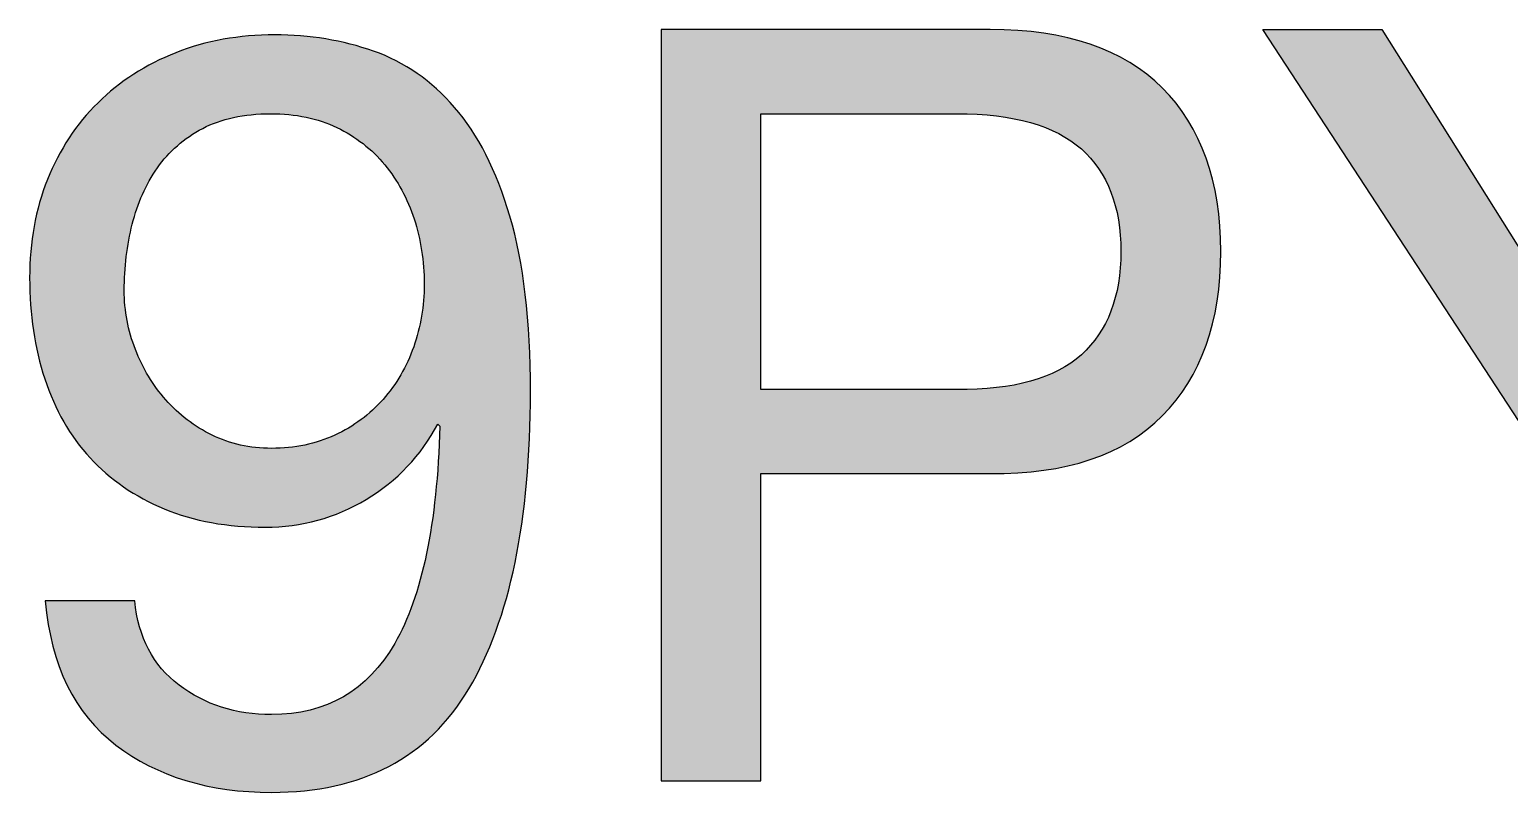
# Paper-space layout 'A2mask' of a CAD drawing. Extents: x 0 to 564, y 0 to 393.
# Drawn here: x 469.22 to 473.276, y 41.415 to 43.506 of the extents above; entities that cross this region are included whole.
import ezdxf
from ezdxf.enums import TextEntityAlignment as Align

# ---------------------------------------------------------------- set-up
doc = ezdxf.new("R2010")
doc.units = 0
doc.layers.get('0').update_dxf_attribs({"linetype": 'CONTINUOUS'})
doc.layers.get('Defpoints').update_dxf_attribs({"linetype": 'CONTINUOUS'})
doc.layers.add('JPP_Mask', color=7, linetype='CONTINUOUS')
doc.styles.add('JPP', font='arial.ttf')

# ---------------------------------------------------------------- blocks, each defined once
blk = doc.blocks.new('A2mask')
at = {"true_color": 0x004a91}
h = blk.add_hatch(color=154, dxfattribs=at)
edge = h.paths.add_edge_path()
edge.add_spline(control_points=[(470.5923, 42.5134), (470.5923, 42.7079), (470.5735, 42.868), (470.536, 42.9939), (470.4986, 43.1198), (470.4482, 43.2192), (470.3846, 43.2923)], knot_values=[16, 16, 16, 16, 17, 17, 17, 18, 18, 18, 18], degree=3, periodic=0)
edge.add_spline(control_points=[(470.3846, 43.2923), (470.3213, 43.3653), (470.2471, 43.4167), (470.1626, 43.4465), (470.0781, 43.4763), (469.9876, 43.4912), (469.8915, 43.4912)], knot_values=[14, 14, 14, 14, 15, 15, 15, 16, 16, 16, 16], degree=3, periodic=0)
edge.add_spline(control_points=[(469.8915, 43.4912), (469.7935, 43.4912), (469.703, 43.475), (469.6205, 43.4422)], knot_values=[13, 13, 13, 13, 14, 14, 14, 14], degree=3, periodic=0)
edge.add_spline(control_points=[(469.6205, 43.4422), (469.5377, 43.4096), (469.4664, 43.3638), (469.4071, 43.3052)], knot_values=[12, 12, 12, 12, 13, 13, 13, 13], degree=3, periodic=0)
edge.add_spline(control_points=[(469.4071, 43.3052), (469.3475, 43.2467), (469.3014, 43.1765), (469.2686, 43.0946)], knot_values=[11, 11, 11, 11, 12, 12, 12, 12], degree=3, periodic=0)
edge.add_spline(control_points=[(469.2686, 43.0946), (469.2358, 43.0131), (469.2196, 42.923), (469.2196, 42.8252)], knot_values=[10, 10, 10, 10, 11, 11, 11, 11], degree=3, periodic=0)
edge.add_spline(control_points=[(469.2196, 42.8252), (469.2196, 42.7252), (469.2335, 42.6327), (469.2613, 42.5482), (469.2891, 42.4637), (469.3306, 42.3915), (469.3852, 42.3318)], knot_values=[8, 8, 8, 8, 9, 9, 9, 10, 10, 10, 10], degree=3, periodic=0)
edge.add_spline(control_points=[(469.3852, 42.3318), (469.4402, 42.2722), (469.5078, 42.2255), (469.5887, 42.192)], knot_values=[7, 7, 7, 7, 8, 8, 8, 8], degree=3, periodic=0)
edge.add_spline(control_points=[(469.5887, 42.192), (469.6695, 42.1582), (469.7617, 42.1416), (469.8657, 42.1416)], knot_values=[6, 6, 6, 6, 7, 7, 7, 7], degree=3, periodic=0)
edge.add_spline(control_points=[(469.8657, 42.1416), (469.9654, 42.1416), (470.0579, 42.1672), (470.1424, 42.2179)], knot_values=[5, 5, 5, 5, 6, 6, 6, 6], degree=3, periodic=0)
edge.add_spline(control_points=[(470.1424, 42.2179), (470.2269, 42.2689), (470.2925, 42.3378), (470.3385, 42.4243)], knot_values=[4, 4, 4, 4, 5, 5, 5, 5], degree=3, periodic=0)
edge.add_spline(control_points=[(470.3385, 42.4243), (470.3385, 42.4243), (470.3442, 42.4183), (470.3442, 42.4183)], knot_values=[3.00001, 3.00001, 3.00001, 3.00001, 4, 4, 4, 4], degree=3, periodic=0)
edge.add_spline(control_points=[(470.3442, 42.4183), (470.3365, 42.1513), (470.2955, 41.9528), (470.2202, 41.8229)], knot_values=[2, 2, 2, 2, 3, 3, 3, 3], degree=3, periodic=0)
edge.add_spline(control_points=[(470.2202, 41.8229), (470.1454, 41.693), (470.0327, 41.628), (469.8829, 41.628)], knot_values=[1, 1, 1, 1, 2, 2, 2, 2], degree=3, periodic=0)
edge.add_spline(control_points=[(469.8829, 41.628), (469.7848, 41.628), (469.7004, 41.6552), (469.6291, 41.7089)], knot_values=[0, 0, 0, 0, 1, 1, 1, 1], degree=3, periodic=0)
edge.add_spline(control_points=[(469.6291, 41.7089), (469.5579, 41.7626), (469.5174, 41.8398), (469.5078, 41.9395)], knot_values=[23, 23, 23, 23, 24, 24, 24, 24], degree=3, periodic=0)
edge.add_spline(control_points=[(469.5078, 41.9395), (469.5078, 41.9395), (469.2626, 41.9395), (469.2626, 41.9395), (469.2782, 41.7626), (469.3425, 41.631), (469.4561, 41.5445)], knot_values=[21, 21, 21, 21, 22, 22, 22, 23, 23, 23, 23], degree=3, periodic=0)
edge.add_spline(control_points=[(469.4561, 41.5445), (469.5695, 41.4581), (469.7116, 41.4147), (469.8829, 41.4147)], knot_values=[20, 20, 20, 20, 21, 21, 21, 21], degree=3, periodic=0)
edge.add_spline(control_points=[(469.8829, 41.4147), (470.1308, 41.4147), (470.311, 41.5094), (470.4237, 41.699)], knot_values=[19, 19, 19, 19, 20, 20, 20, 20], degree=3, periodic=0)
edge.add_spline(control_points=[(470.4237, 41.699), (470.536, 41.8882), (470.5923, 42.1599), (470.5923, 42.5134)], knot_values=[18, 18, 18, 18, 19, 19, 19, 19], degree=3, periodic=0)
edge = h.paths.add_edge_path(flags=16)
edge.add_spline(control_points=[(470.2723, 42.636), (470.253, 42.5813), (470.2252, 42.5333), (470.1884, 42.4919)], knot_values=[13, 13, 13, 13, 14, 14, 14, 14], degree=3, periodic=0)
edge.add_spline(control_points=[(470.1884, 42.4919), (470.152, 42.4505), (470.1079, 42.418), (470.0559, 42.3938)], knot_values=[12, 12, 12, 12, 13, 13, 13, 13], degree=3, periodic=0)
edge.add_spline(control_points=[(470.0559, 42.3938), (470.0039, 42.3699), (469.9462, 42.3577), (469.8829, 42.3577)], knot_values=[11, 11, 11, 11, 12, 12, 12, 12], degree=3, periodic=0)
edge.add_spline(control_points=[(469.8829, 42.3577), (469.8233, 42.3577), (469.7689, 42.3699), (469.7199, 42.3938)], knot_values=[10, 10, 10, 10, 11, 11, 11, 11], degree=3, periodic=0)
edge.add_spline(control_points=[(469.7199, 42.3938), (469.6709, 42.418), (469.6284, 42.4501), (469.593, 42.4906), (469.5575, 42.531), (469.5297, 42.577), (469.5095, 42.6291)], knot_values=[8, 8, 8, 8, 9, 9, 9, 10, 10, 10, 10], degree=3, periodic=0)
edge.add_spline(control_points=[(469.5095, 42.6291), (469.4893, 42.6808), (469.479, 42.7348), (469.479, 42.7904)], knot_values=[7, 7, 7, 7, 8, 8, 8, 8], degree=3, periodic=0)
edge.add_spline(control_points=[(469.479, 42.7904), (469.479, 42.854), (469.4863, 42.9144), (469.5009, 42.972)], knot_values=[6, 6, 6, 6, 7, 7, 7, 7], degree=3, periodic=0)
edge.add_spline(control_points=[(469.5009, 42.972), (469.5151, 43.0297), (469.5383, 43.0814), (469.5698, 43.1264)], knot_values=[5, 5, 5, 5, 6, 6, 6, 6], degree=3, periodic=0)
edge.add_spline(control_points=[(469.5698, 43.1264), (469.6016, 43.1718), (469.643, 43.2076), (469.6941, 43.2348)], knot_values=[4, 4, 4, 4, 5, 5, 5, 5], degree=3, periodic=0)
edge.add_spline(control_points=[(469.6941, 43.2348), (469.7448, 43.2613), (469.807, 43.275), (469.8799, 43.275)], knot_values=[3, 3, 3, 3, 4, 4, 4, 4], degree=3, periodic=0)
edge.add_spline(control_points=[(469.8799, 43.275), (469.9492, 43.275), (470.0098, 43.2626), (470.0619, 43.2374)], knot_values=[2, 2, 2, 2, 3, 3, 3, 3], degree=3, periodic=0)
edge.add_spline(control_points=[(470.0619, 43.2374), (470.1135, 43.2122), (470.1573, 43.1784), (470.1931, 43.135)], knot_values=[1, 1, 1, 1, 2, 2, 2, 2], degree=3, periodic=0)
edge.add_spline(control_points=[(470.1931, 43.135), (470.2285, 43.092), (470.2554, 43.0423), (470.2736, 42.9866)], knot_values=[0, 0, 0, 0, 1, 1, 1, 1], degree=3, periodic=0)
edge.add_spline(control_points=[(470.2736, 42.9866), (470.2918, 42.9309), (470.3011, 42.8713), (470.3011, 42.8077)], knot_values=[15, 15, 15, 15, 16, 16, 16, 16], degree=3, periodic=0)
edge.add_spline(control_points=[(470.3011, 42.8077), (470.3011, 42.748), (470.2915, 42.691), (470.2723, 42.636)], knot_values=[14, 14, 14, 14, 15, 15, 15, 15], degree=3, periodic=0)
h = blk.add_hatch(color=154, dxfattribs=at)
edge = h.paths.add_edge_path()
edge.add_spline(control_points=[(471.707, 42.2888), (471.7914, 42.2888), (471.8528, 42.2888), (471.8528, 42.2888), (472.0606, 42.2868), (472.2176, 42.3395), (472.3243, 42.4471), (472.431, 42.5548), (472.4844, 42.7049), (472.4844, 42.8971), (472.4844, 43.0893), (472.431, 43.2387), (472.3243, 43.3456)], knot_values=[1, 1, 1, 1, 1.312544, 1.312544, 1.312544, 2.312544, 2.312544, 2.312544, 3.312544, 3.312544, 3.312544, 4.312544, 4.312544, 4.312544, 4.312544], degree=3, periodic=0)
edge.add_spline(control_points=[(472.3243, 43.3456), (472.2176, 43.4523), (472.0606, 43.5056), (471.8528, 43.5056)], knot_values=[0, 0, 0, 0, 1, 1, 1, 1], degree=3, periodic=0)
edge.add_spline(control_points=[(471.8528, 43.5056), (471.8528, 43.5056), (471.7646, 43.5056), (471.6434, 43.5056)], knot_values=[8.687456, 8.687456, 8.687456, 8.687456, 9, 9, 9, 9], degree=3, periodic=0)
edge.add_spline(control_points=[(471.6434, 43.5056), (471.5222, 43.5056), (471.368, 43.5056), (471.2357, 43.5056)], knot_values=[8.374962, 8.374962, 8.374962, 8.374962, 8.687456, 8.687456, 8.687456, 8.687456], degree=3, periodic=0)
edge.add_spline(control_points=[(471.2357, 43.5056), (471.1696, 43.5056), (471.109, 43.5056), (471.0609, 43.5056)], knot_values=[8.218716, 8.218716, 8.218716, 8.218716, 8.374963, 8.374963, 8.374963, 8.374963], degree=3, periodic=0)
edge.add_spline(control_points=[(471.0609, 43.5056), (471.0127, 43.5056), (470.9769, 43.5056), (470.9603, 43.5056)], knot_values=[8.062469, 8.062469, 8.062469, 8.062469, 8.218716, 8.218716, 8.218716, 8.218716], degree=3, periodic=0)
edge.add_spline(control_points=[(470.9502, 43.5056), (470.9502, 43.5056), (470.9502, 43.5056), (470.9502, 43.5056), (470.9502, 43.5056), (470.9502, 43.5056), (470.9502, 43.5056)], knot_values=[7.999756, 7.999756, 7.999756, 7.999756, 8.000581, 8.000581, 8.000581, 8.000824, 8.000824, 8.000824, 8.000824], degree=3, periodic=0)
edge.add_spline(control_points=[(470.9502, 43.5042), (470.9502, 43.5017), (470.9502, 43.4962), (470.9502, 43.4878)], knot_values=[7.945284, 7.945284, 7.945284, 7.945284, 7.984345, 7.984345, 7.984345, 7.984345], degree=3, periodic=0)
edge.add_spline(control_points=[(470.9502, 43.4878), (470.9502, 43.4795), (470.9502, 43.4684), (470.9502, 43.4547)], knot_values=[7.906222, 7.906222, 7.906222, 7.906222, 7.945284, 7.945284, 7.945284, 7.945284], degree=3, periodic=0)
edge.add_spline(control_points=[(470.9502, 43.4547), (470.9502, 43.4274), (470.9502, 43.3898), (470.9502, 43.344)], knot_values=[7.828098, 7.828098, 7.828098, 7.828098, 7.906222, 7.906222, 7.906222, 7.906222], degree=3, periodic=0)
edge.add_spline(control_points=[(470.9502, 43.344), (470.9502, 43.2982), (470.9502, 43.2442), (470.9502, 43.1838)], knot_values=[7.749975, 7.749975, 7.749975, 7.749975, 7.828098, 7.828098, 7.828098, 7.828098], degree=3, periodic=0)
edge.add_spline(control_points=[(470.9502, 43.1838), (470.9502, 42.9425), (470.9502, 42.6007), (470.9502, 42.284)], knot_values=[7.437481, 7.437481, 7.437481, 7.437481, 7.749975, 7.749975, 7.749975, 7.749975], degree=3, periodic=0)
edge.add_spline(control_points=[(470.9502, 42.284), (470.9502, 41.9672), (470.9502, 41.6757), (470.9502, 41.5349)], knot_values=[7.124987, 7.124987, 7.124987, 7.124987, 7.437481, 7.437481, 7.437481, 7.437481], degree=3, periodic=0)
edge.add_spline(control_points=[(470.9502, 41.5349), (470.9502, 41.5173), (470.9502, 41.5021), (470.9502, 41.4895)], knot_values=[7.085926, 7.085926, 7.085926, 7.085926, 7.124987, 7.124987, 7.124987, 7.124987], degree=3, periodic=0)
edge.add_spline(control_points=[(470.9502, 41.4895), (470.9502, 41.4768), (470.9502, 41.4668), (470.9502, 41.4596)], knot_values=[7.046864, 7.046864, 7.046864, 7.046864, 7.085926, 7.085926, 7.085926, 7.085926], degree=3, periodic=0)
edge.add_spline(control_points=[(470.9502, 41.4465), (470.9502, 41.4465), (470.9502, 41.4465), (470.9502, 41.4465), (470.9502, 41.4465), (470.9502, 41.4465), (470.9502, 41.4465)], knot_values=[6.999258, 6.999258, 6.999258, 6.999258, 6.999583, 6.999583, 6.999583, 7.000326, 7.000326, 7.000326, 7.000326], degree=3, periodic=0)
edge.add_spline(control_points=[(470.951, 41.4465), (470.9523, 41.4465), (470.9552, 41.4465), (470.9593, 41.4465)], knot_values=[6.890617, 6.890617, 6.890617, 6.890617, 6.968741, 6.968741, 6.968741, 6.968741], degree=3, periodic=0)
edge.add_spline(control_points=[(470.9593, 41.4465), (470.9635, 41.4465), (470.969, 41.4465), (470.9755, 41.4465)], knot_values=[6.812494, 6.812494, 6.812494, 6.812494, 6.890617, 6.890617, 6.890617, 6.890617], degree=3, periodic=0)
edge.add_spline(control_points=[(470.9755, 41.4465), (470.9885, 41.4465), (471.0058, 41.4465), (471.0251, 41.4465)], knot_values=[6.656247, 6.656247, 6.656247, 6.656247, 6.812494, 6.812494, 6.812494, 6.812494], degree=3, periodic=0)
edge.add_spline(control_points=[(471.0251, 41.4465), (471.0444, 41.4465), (471.0658, 41.4465), (471.0872, 41.4465)], knot_values=[6.5, 6.5, 6.5, 6.5, 6.656247, 6.656247, 6.656247, 6.656247], degree=3, periodic=0)
edge.add_spline(control_points=[(471.0872, 41.4465), (471.1086, 41.4465), (471.13, 41.4465), (471.1494, 41.4465)], knot_values=[6.343753, 6.343753, 6.343753, 6.343753, 6.5, 6.5, 6.5, 6.5], degree=3, periodic=0)
edge.add_spline(control_points=[(471.1494, 41.4465), (471.1687, 41.4465), (471.1859, 41.4465), (471.1989, 41.4465)], knot_values=[6.187506, 6.187506, 6.187506, 6.187506, 6.343753, 6.343753, 6.343753, 6.343753], degree=3, periodic=0)
edge.add_spline(control_points=[(471.1989, 41.4465), (471.2055, 41.4465), (471.2109, 41.4465), (471.2151, 41.4465)], knot_values=[6.109383, 6.109383, 6.109383, 6.109383, 6.187506, 6.187506, 6.187506, 6.187506], degree=3, periodic=0)
edge.add_spline(control_points=[(471.2151, 41.4465), (471.2193, 41.4465), (471.2222, 41.4465), (471.2234, 41.4465)], knot_values=[6.031259, 6.031259, 6.031259, 6.031259, 6.109383, 6.109383, 6.109383, 6.109383], degree=3, periodic=0)
edge.add_spline(control_points=[(471.2242, 41.4465), (471.2242, 41.4465), (471.2242, 41.4465), (471.2242, 41.4465), (471.2242, 41.4465), (471.2242, 41.4465), (471.2242, 41.4465)], knot_values=[5.999522, 5.999522, 5.999522, 5.999522, 6.000874, 6.000874, 6.000874, 6.001353, 6.001353, 6.001353, 6.001353], degree=3, periodic=0)
edge.add_spline(control_points=[(471.2242, 41.4518), (471.2242, 41.4548), (471.2242, 41.4589), (471.2242, 41.4641)], knot_values=[5.914074, 5.914074, 5.914074, 5.914074, 5.953136, 5.953136, 5.953136, 5.953136], degree=3, periodic=0)
edge.add_spline(control_points=[(471.2242, 41.4641), (471.2242, 41.4692), (471.2242, 41.4755), (471.2242, 41.4827)], knot_values=[5.875012, 5.875012, 5.875012, 5.875012, 5.914074, 5.914074, 5.914074, 5.914074], degree=3, periodic=0)
edge.add_spline(control_points=[(471.2242, 41.4827), (471.2242, 41.5402), (471.2242, 41.6595), (471.2242, 41.789)], knot_values=[5.562519, 5.562519, 5.562519, 5.562519, 5.875012, 5.875012, 5.875012, 5.875012], degree=3, periodic=0)
edge.add_spline(control_points=[(471.2242, 41.789), (471.2242, 41.9186), (471.2242, 42.0584), (471.2242, 42.1571)], knot_values=[5.250025, 5.250025, 5.250025, 5.250025, 5.562519, 5.562519, 5.562519, 5.562519], degree=3, periodic=0)
edge.add_spline(control_points=[(471.2242, 42.1571), (471.2242, 42.1818), (471.2242, 42.2039), (471.2242, 42.2227)], knot_values=[5.171902, 5.171902, 5.171902, 5.171902, 5.250025, 5.250025, 5.250025, 5.250025], degree=3, periodic=0)
edge.add_spline(control_points=[(471.2242, 42.2227), (471.2242, 42.2414), (471.2242, 42.2567), (471.2242, 42.2679)], knot_values=[5.093778, 5.093778, 5.093778, 5.093778, 5.171902, 5.171902, 5.171902, 5.171902], degree=3, periodic=0)
edge.add_spline(control_points=[(471.2242, 42.2679), (471.2242, 42.2735), (471.2242, 42.2781), (471.2242, 42.2815)], knot_values=[5.054716, 5.054716, 5.054716, 5.054716, 5.093778, 5.093778, 5.093778, 5.093778], degree=3, periodic=0)
edge.add_spline(control_points=[(471.2242, 42.2815), (471.2242, 42.2849), (471.2242, 42.2871), (471.2242, 42.2882)], knot_values=[5.015655, 5.015655, 5.015655, 5.015655, 5.054716, 5.054716, 5.054716, 5.054716], degree=3, periodic=0)
edge.add_spline(control_points=[(471.2242, 42.2882), (471.2242, 42.2883), (471.2242, 42.2884), (471.2242, 42.2885)], knot_values=[5.010772, 5.010772, 5.010772, 5.010772, 5.015655, 5.015655, 5.015655, 5.015655], degree=3, periodic=0)
edge.add_spline(control_points=[(471.2242, 42.2885), (471.2242, 42.2886), (471.2242, 42.2886), (471.2242, 42.2887)], knot_values=[5.005889, 5.005889, 5.005889, 5.005889, 5.010772, 5.010772, 5.010772, 5.010772], degree=3, periodic=0)
edge.add_spline(control_points=[(471.2242, 42.2887), (471.2242, 42.2887), (471.2242, 42.2887), (471.2242, 42.2887)], knot_values=[5.003448, 5.003448, 5.003448, 5.003448, 5.005889, 5.005889, 5.005889, 5.005889], degree=3, periodic=0)
edge.add_spline(control_points=[(471.2242, 42.2887), (471.2242, 42.2887), (471.2242, 42.2888), (471.2242, 42.2888)], knot_values=[5.001007, 5.001007, 5.001007, 5.001007, 5.003448, 5.003448, 5.003448, 5.003448], degree=3, periodic=0)
edge.add_spline(control_points=[(471.2313, 42.2888), (471.2428, 42.2888), (471.2677, 42.2888), (471.3013, 42.2888)], knot_values=[4.781284, 4.781284, 4.781284, 4.781284, 4.937531, 4.937531, 4.937531, 4.937531], degree=3, periodic=0)
edge.add_spline(control_points=[(471.3013, 42.2888), (471.402, 42.2888), (471.5804, 42.2888), (471.707, 42.2888)], knot_values=[4.312544, 4.312544, 4.312544, 4.312544, 4.781284, 4.781284, 4.781284, 4.781284], degree=3, periodic=0)
edge = h.paths.add_edge_path(flags=16)
edge.add_spline(control_points=[(471.5909, 42.5194), (471.4966, 42.5194), (471.3835, 42.5194), (471.308, 42.5194)], knot_values=[6.249985, 6.249985, 6.249985, 6.249985, 6.624977, 6.624977, 6.624977, 6.624977], degree=3, periodic=0)
edge.add_spline(control_points=[(471.308, 42.5194), (471.2892, 42.5194), (471.2727, 42.5194), (471.2594, 42.5194)], knot_values=[6.156237, 6.156237, 6.156237, 6.156237, 6.249985, 6.249985, 6.249985, 6.249985], degree=3, periodic=0)
edge.add_spline(control_points=[(471.2594, 42.5194), (471.2462, 42.5194), (471.2361, 42.5194), (471.2303, 42.5194)], knot_values=[6.062489, 6.062489, 6.062489, 6.062489, 6.156237, 6.156237, 6.156237, 6.156237], degree=3, periodic=0)
edge.add_spline(control_points=[(471.2303, 42.5194), (471.2288, 42.5194), (471.2276, 42.5194), (471.2266, 42.5194)], knot_values=[6.039052, 6.039052, 6.039052, 6.039052, 6.062489, 6.062489, 6.062489, 6.062489], degree=3, periodic=0)
edge.add_spline(control_points=[(471.2266, 42.5194), (471.2257, 42.5194), (471.225, 42.5194), (471.2246, 42.5194)], knot_values=[6.015615, 6.015615, 6.015615, 6.015615, 6.039052, 6.039052, 6.039052, 6.039052], degree=3, periodic=0)
edge.add_spline(control_points=[(471.2246, 42.5194), (471.2245, 42.5194), (471.2244, 42.5194), (471.2244, 42.5194)], knot_values=[6.009755, 6.009755, 6.009755, 6.009755, 6.015615, 6.015615, 6.015615, 6.015615], degree=3, periodic=0)
edge.add_spline(control_points=[(471.2244, 42.5194), (471.2243, 42.5194), (471.2243, 42.5194), (471.2243, 42.5194)], knot_values=[6.003896, 6.003896, 6.003896, 6.003896, 6.009755, 6.009755, 6.009755, 6.009755], degree=3, periodic=0)
edge.add_spline(control_points=[(471.2243, 42.5194), (471.2243, 42.5194), (471.2242, 42.5194), (471.2242, 42.5194)], knot_values=[6.002431, 6.002431, 6.002431, 6.002431, 6.003896, 6.003896, 6.003896, 6.003896], degree=3, periodic=0)
edge.add_spline(control_points=[(471.2242, 42.5194), (471.2242, 42.5194), (471.2242, 42.5194), (471.2242, 42.5194)], knot_values=[6.000967, 6.000967, 6.000967, 6.000967, 6.002431, 6.002431, 6.002431, 6.002431], degree=3, periodic=0)
edge.add_spline(control_points=[(471.2242, 42.5194), (471.2242, 42.5194), (471.2242, 42.5194), (471.2242, 42.5194)], knot_values=[6.0006, 6.0006, 6.0006, 6.0006, 6.000967, 6.000967, 6.000967, 6.000967], degree=3, periodic=0)
edge.add_spline(control_points=[(471.2242, 42.5194), (471.2242, 42.5194), (471.2242, 42.5194), (471.2242, 42.5194), (471.2242, 42.5194), (471.2242, 42.5194), (471.2242, 42.5194)], knot_values=[5.999502, 5.999502, 5.999502, 5.999502, 6.000102, 6.000102, 6.000102, 6.0006, 6.0006, 6.0006, 6.0006], degree=3, periodic=0)
edge.add_spline(control_points=[(471.2242, 42.5216), (471.2242, 42.5237), (471.2242, 42.5274), (471.2242, 42.5325)], knot_values=[5.921867, 5.921867, 5.921867, 5.921867, 5.968741, 5.968741, 5.968741, 5.968741], degree=3, periodic=0)
edge.add_spline(control_points=[(471.2242, 42.5325), (471.2242, 42.5376), (471.2242, 42.5441), (471.2242, 42.5519)], knot_values=[5.874992, 5.874992, 5.874992, 5.874992, 5.921867, 5.921867, 5.921867, 5.921867], degree=3, periodic=0)
edge.add_spline(control_points=[(471.2242, 42.5519), (471.2242, 42.5829), (471.2242, 42.6338), (471.2242, 42.6946)], knot_values=[5.687496, 5.687496, 5.687496, 5.687496, 5.874992, 5.874992, 5.874992, 5.874992], degree=3, periodic=0)
edge.add_spline(control_points=[(471.2242, 42.6946), (471.2242, 42.7555), (471.2242, 42.8264), (471.2242, 42.8972)], knot_values=[5.5, 5.5, 5.5, 5.5, 5.687496, 5.687496, 5.687496, 5.687496], degree=3, periodic=0)
edge.add_spline(control_points=[(471.2242, 42.8972), (471.2242, 42.968), (471.2242, 43.0389), (471.2242, 43.0998)], knot_values=[5.312504, 5.312504, 5.312504, 5.312504, 5.5, 5.5, 5.5, 5.5], degree=3, periodic=0)
edge.add_spline(control_points=[(471.2242, 43.0998), (471.2242, 43.1606), (471.2242, 43.2116), (471.2242, 43.2426)], knot_values=[5.125008, 5.125008, 5.125008, 5.125008, 5.312504, 5.312504, 5.312504, 5.312504], degree=3, periodic=0)
edge.add_spline(control_points=[(471.2242, 43.2426), (471.2242, 43.2503), (471.2242, 43.2568), (471.2242, 43.2619)], knot_values=[5.078133, 5.078133, 5.078133, 5.078133, 5.125007, 5.125007, 5.125007, 5.125007], degree=3, periodic=0)
edge.add_spline(control_points=[(471.2242, 43.2619), (471.2242, 43.267), (471.2242, 43.2707), (471.2242, 43.2729)], knot_values=[5.031259, 5.031259, 5.031259, 5.031259, 5.078133, 5.078133, 5.078133, 5.078133], degree=3, periodic=0)
edge.add_spline(control_points=[(471.2242, 43.2729), (471.2242, 43.2734), (471.2242, 43.2738), (471.2242, 43.2742)], knot_values=[5.019541, 5.019541, 5.019541, 5.019541, 5.031259, 5.031259, 5.031259, 5.031259], degree=3, periodic=0)
edge.add_spline(control_points=[(471.2242, 43.2742), (471.2242, 43.2745), (471.2242, 43.2748), (471.2242, 43.2749)], knot_values=[5.007822, 5.007822, 5.007822, 5.007822, 5.019541, 5.019541, 5.019541, 5.019541], degree=3, periodic=0)
edge.add_spline(control_points=[(471.2242, 43.2749), (471.2242, 43.2749), (471.2242, 43.275), (471.2242, 43.275)], knot_values=[5.004893, 5.004893, 5.004893, 5.004893, 5.007822, 5.007822, 5.007822, 5.007822], degree=3, periodic=0)
edge.add_spline(control_points=[(471.2242, 43.275), (471.2242, 43.275), (471.2242, 43.275), (471.2242, 43.275)], knot_values=[5.001963, 5.001963, 5.001963, 5.001963, 5.004893, 5.004893, 5.004893, 5.004893], degree=3, periodic=0)
edge.add_spline(control_points=[(471.2242, 43.275), (471.2242, 43.275), (471.2242, 43.275), (471.2242, 43.275)], knot_values=[5.001231, 5.001231, 5.001231, 5.001231, 5.001963, 5.001963, 5.001963, 5.001963], degree=3, periodic=0)
edge.add_spline(control_points=[(471.2242, 43.275), (471.2242, 43.275), (471.2242, 43.275), (471.2242, 43.275), (471.2242, 43.275), (471.2242, 43.275), (471.2242, 43.275)], knot_values=[4.999766, 4.999766, 4.999766, 4.999766, 5.000996, 5.000996, 5.000996, 5.001231, 5.001231, 5.001231, 5.001231], degree=3, periodic=0)
edge.add_spline(control_points=[(471.2303, 43.275), (471.2361, 43.275), (471.2462, 43.275), (471.2594, 43.275)], knot_values=[4.843763, 4.843763, 4.843763, 4.843763, 4.937511, 4.937511, 4.937511, 4.937511], degree=3, periodic=0)
edge.add_spline(control_points=[(471.2594, 43.275), (471.2727, 43.275), (471.2892, 43.275), (471.308, 43.275)], knot_values=[4.750015, 4.750015, 4.750015, 4.750015, 4.843763, 4.843763, 4.843763, 4.843763], degree=3, periodic=0)
edge.add_spline(control_points=[(471.308, 43.275), (471.3835, 43.275), (471.4966, 43.275), (471.5909, 43.275)], knot_values=[4.375023, 4.375023, 4.375023, 4.375023, 4.750015, 4.750015, 4.750015, 4.750015], degree=3, periodic=0)
edge.add_spline(control_points=[(471.5909, 43.275), (471.6852, 43.275), (471.7607, 43.275), (471.7607, 43.275), (471.9164, 43.275), (472.0304, 43.2427), (472.1023, 43.1784)], knot_values=[3, 3, 3, 3, 3.375023, 3.375023, 3.375023, 4.375023, 4.375023, 4.375023, 4.375023], degree=3, periodic=0)
edge.add_spline(control_points=[(472.1023, 43.1784), (472.1745, 43.1138), (472.2107, 43.0201), (472.2107, 42.8971), (472.2107, 42.7742), (472.1745, 42.6798), (472.1023, 42.6145)], knot_values=[1, 1, 1, 1, 2, 2, 2, 3, 3, 3, 3], degree=3, periodic=0)
edge.add_spline(control_points=[(472.1023, 42.6145), (472.0304, 42.5492), (471.9164, 42.5174), (471.7607, 42.5194)], knot_values=[0, 0, 0, 0, 1, 1, 1, 1], degree=3, periodic=0)
edge.add_spline(control_points=[(471.7607, 42.5194), (471.7607, 42.5194), (471.6852, 42.5194), (471.5909, 42.5194)], knot_values=[6.624977, 6.624977, 6.624977, 6.624977, 7, 7, 7, 7], degree=3, periodic=0)
blk.add_hatch(color=154, dxfattribs=at).paths.add_polyline_path([(474.4572, 43.5056), (474.1458, 43.5056), (473.543, 42.525), (472.9257, 43.5056), (472.5997, 43.5056), (473.3959, 42.2888), (473.3959, 41.4465), (473.6699, 41.4465), (473.6699, 42.2888)])
at = {"layer": 'Defpoints', "color": 154, "true_color": 0x004a91}
blk.add_lwpolyline([(473.6699, 41.4465), (473.3959, 41.4465), (473.3959, 42.2888), (472.5997, 43.5056), (472.9257, 43.5056), (473.543, 42.525), (474.1458, 43.5056), (474.4572, 43.5056), (473.6699, 42.2888), (473.6699, 41.4465)], dxfattribs=at)
for points, knots in [([(469.6291, 41.7089), (469.7004, 41.6552), (469.7848, 41.628), (469.8829, 41.628), (470.0327, 41.628), (470.1454, 41.693), (470.2202, 41.8229), (470.2955, 41.9528), (470.3365, 42.1513), (470.3442, 42.4183), (470.3442, 42.4183), (470.3385, 42.4243), (470.3385, 42.4243), (470.2925, 42.3378), (470.2269, 42.2689), (470.1424, 42.2179), (470.0579, 42.1672), (469.9654, 42.1416), (469.8657, 42.1416), (469.7617, 42.1416), (469.6695, 42.1582), (469.5887, 42.192), (469.5078, 42.2255), (469.4402, 42.2722), (469.3852, 42.3318), (469.3306, 42.3915), (469.2891, 42.4637), (469.2613, 42.5482), (469.2335, 42.6327), (469.2196, 42.7252), (469.2196, 42.8252), (469.2196, 42.923), (469.2358, 43.0131), (469.2686, 43.0946), (469.3014, 43.1765), (469.3475, 43.2467), (469.4071, 43.3052), (469.4664, 43.3638), (469.5377, 43.4096), (469.6205, 43.4422), (469.703, 43.475), (469.7935, 43.4912), (469.8915, 43.4912), (469.9876, 43.4912), (470.0781, 43.4763), (470.1626, 43.4465), (470.2471, 43.4167), (470.3213, 43.3653), (470.3846, 43.2923), (470.4482, 43.2192), (470.4986, 43.1198), (470.536, 42.9939), (470.5735, 42.868), (470.5923, 42.7079), (470.5923, 42.5134), (470.5923, 42.1599), (470.536, 41.8882), (470.4237, 41.699), (470.311, 41.5094), (470.1308, 41.4147), (469.8829, 41.4147), (469.7116, 41.4147), (469.5695, 41.4581), (469.4561, 41.5445), (469.3425, 41.631), (469.2782, 41.7626), (469.2626, 41.9395), (469.2626, 41.9395), (469.5078, 41.9395), (469.5078, 41.9395), (469.5174, 41.8398), (469.5579, 41.7626), (469.6291, 41.7089)], [0, 0, 0, 0, 1, 1, 1, 2, 2, 2, 3, 3, 3, 4, 4, 4, 5, 5, 5, 6, 6, 6, 7, 7, 7, 8, 8, 8, 9, 9, 9, 10, 10, 10, 11, 11, 11, 12, 12, 12, 13, 13, 13, 14, 14, 14, 15, 15, 15, 16, 16, 16, 17, 17, 17, 18, 18, 18, 19, 19, 19, 20, 20, 20, 21, 21, 21, 22, 22, 22, 23, 23, 23, 24, 24, 24, 24]), ([(471.8528, 43.5056), (472.0606, 43.5056), (472.2176, 43.4523), (472.3243, 43.3456), (472.431, 43.2387), (472.4844, 43.0893), (472.4844, 42.8971), (472.4844, 42.7049), (472.431, 42.5548), (472.3243, 42.4471), (472.2176, 42.3395), (472.0606, 42.2868), (471.8528, 42.2888), (471.8528, 42.2888), (471.2242, 42.2888), (471.2242, 42.2888), (471.2242, 42.2888), (471.2242, 41.4465), (471.2242, 41.4465), (471.2242, 41.4465), (470.9502, 41.4465), (470.9502, 41.4465), (470.9502, 41.4465), (470.9502, 43.5056), (470.9502, 43.5056), (470.9502, 43.5056), (471.8528, 43.5056), (471.8528, 43.5056)], [0, 0, 0, 0, 1, 1, 1, 2, 2, 2, 3, 3, 3, 4, 4, 4, 5, 5, 5, 6, 6, 6, 7, 7, 7, 8, 8, 8, 9, 9, 9, 9]), ([(470.2736, 42.9866), (470.2554, 43.0423), (470.2285, 43.092), (470.1931, 43.135), (470.1573, 43.1784), (470.1135, 43.2122), (470.0619, 43.2374), (470.0098, 43.2626), (469.9492, 43.275), (469.8799, 43.275), (469.807, 43.275), (469.7448, 43.2613), (469.6941, 43.2348), (469.643, 43.2076), (469.6016, 43.1718), (469.5698, 43.1264), (469.5383, 43.0814), (469.5151, 43.0297), (469.5009, 42.972), (469.4863, 42.9144), (469.479, 42.854), (469.479, 42.7904), (469.479, 42.7348), (469.4893, 42.6808), (469.5095, 42.6291), (469.5297, 42.577), (469.5575, 42.531), (469.593, 42.4906), (469.6284, 42.4501), (469.6709, 42.418), (469.7199, 42.3938), (469.7689, 42.3699), (469.8233, 42.3577), (469.8829, 42.3577), (469.9462, 42.3577), (470.0039, 42.3699), (470.0559, 42.3938), (470.1079, 42.418), (470.152, 42.4505), (470.1884, 42.4919), (470.2252, 42.5333), (470.253, 42.5813), (470.2723, 42.636), (470.2915, 42.691), (470.3011, 42.748), (470.3011, 42.8077), (470.3011, 42.8713), (470.2918, 42.9309), (470.2736, 42.9866)], [0, 0, 0, 0, 1, 1, 1, 2, 2, 2, 3, 3, 3, 4, 4, 4, 5, 5, 5, 6, 6, 6, 7, 7, 7, 8, 8, 8, 9, 9, 9, 10, 10, 10, 11, 11, 11, 12, 12, 12, 13, 13, 13, 14, 14, 14, 15, 15, 15, 16, 16, 16, 16]), ([(471.7607, 42.5194), (471.9164, 42.5174), (472.0304, 42.5492), (472.1023, 42.6145), (472.1745, 42.6798), (472.2107, 42.7742), (472.2107, 42.8971), (472.2107, 43.0201), (472.1745, 43.1138), (472.1023, 43.1784), (472.0304, 43.2427), (471.9164, 43.275), (471.7607, 43.275), (471.7607, 43.275), (471.2242, 43.275), (471.2242, 43.275), (471.2242, 43.275), (471.2242, 42.5194), (471.2242, 42.5194), (471.2242, 42.5194), (471.7607, 42.5194), (471.7607, 42.5194)], [0, 0, 0, 0, 1, 1, 1, 2, 2, 2, 3, 3, 3, 4, 4, 4, 5, 5, 5, 6, 6, 6, 7, 7, 7, 7])]:
    blk.add_open_spline(points, degree=3, knots=knots, dxfattribs=at)
at = {"color": 7, "style": 'JPP'}
for tag, p in [('Client', (516.6, 80.5)), ('Project1', (516.6, 63)), ('Project2', (516.6, 57.75)), ('Project3', (516.6, 52.5)), ('Title1', (516.6, 40.25)), ('Title2', (516.6, 35)), ('Title3', (516.6, 29.75)), ('Status', (441, 5.25))]:
    blk.add_attdef(tag, text='', height=2.5, dxfattribs=at).set_placement(p, align=Align.MIDDLE_LEFT)
at = {"color": 2, "style": 'JPP'}
for tag, p in [('Scale', (460.25, 17.5)), ('Checked', (523.25, 17.5)), ('Drawn', (491.75, 17.5)), ('Date', (554.75, 17.5))]:
    blk.add_attdef(tag, text='', height=1.4, dxfattribs=at).set_placement(p, align=Align.MIDDLE_CENTER)
at = {"color": 6, "style": 'JPP'}
for tag, p in [('Ref', (504, 5.25)), ('DrgNo.', (533.4, 5.25))]:
    blk.add_attdef(tag, text='', height=2.8, dxfattribs=at).set_placement(p, align=Align.MIDDLE_LEFT)
blk.add_attdef('Rev', text='', height=2.8, dxfattribs=at).set_placement((557.3923, 5.25), align=Align.MIDDLE_CENTER)

psp = doc.layouts.new('A2mask')

# ---------------------------------------------------------------- block references
at = {"layer": 'JPP_Mask'}
psp.add_blockref('A2mask', (0, 0), dxfattribs=at)

doc.saveas('drawing.dxf')
